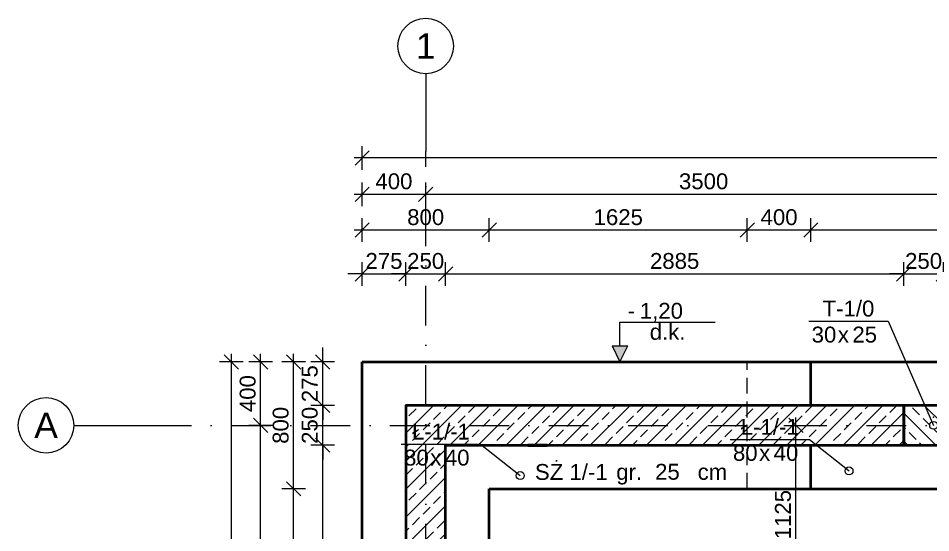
# Model space of a CAD drawing. Header units: millimetres. Extents: x -21220 to 1756793, y -806857 to 86733.
# Drawn here: x 54334 to 60079, y 16663 to 19905 of the extents above; entities that cross this region are included whole.
import ezdxf
from ezdxf.enums import TextEntityAlignment as Align

# ---------------------------------------------------------------- set-up
doc = ezdxf.new("R2010")
doc.units = ezdxf.units.MM
doc.header["$LTSCALE"] = 10
doc.linetypes.add('DASHDOT', pattern=[1, 0.5, -0.25, 0, -0.25])
doc.linetypes.add('DASHED', pattern=[0.75, 0.5, -0.25])
doc.layers.get('Defpoints').update_dxf_attribs({"color": 2, "lineweight": 50})
for name, color, linetype, lineweight in [('G-Bloki', 221, 'Continuous', 5), ('G-Cienka', 4, 'Continuous', 9), ('G-Elementy konstrukcyjne', 1, 'Continuous', 40), ('G-Kreskowanie', 9, 'Continuous', 5), ('G-Opisy', 2, 'Continuous', 18), ('G-Osie', 6, 'DASHDOT', 9), ('G-Przerywana', 8, 'DASHED', 15), ('G-Wymiary', 4, 'Continuous', 9)]:
    doc.layers.add(name, color=color, linetype=linetype, lineweight=lineweight)
doc.styles.add('Arial-GG', font='arial.ttf')
doc.dimstyles.new('e-cad_1_50_[mm]', dxfattribs={"dimscale": 50, "dimtxt": 2, "dimasz": 1.8, "dimexe": 1.5, "dimexo": 0, "dimgap": 0.6, "dimtad": 1, "dimdec": 1, "dimrnd": 1, "dimtxsty": 'Arial-GG', "dimblk": 'OBLIQUE', "dimcen": 0, "dimdle": 1, "dimclrd": 4, "dimclre": 4, "dimclrt": 7, "dimadec": 1, "dimazin": 0, "dimtfac": 1, "dimtdec": 1, "dimtix": 1, "dimtmove": 0, "dimatfit": 2, "dimfxl": 1.5, "dimfxlon": 1, "dimlwd": -1, "dimlwe": -1, "dimarcsym": 0})
doc.dimstyles.new('W-1 do 50-GG mm', dxfattribs={"dimscale": 50, "dimtxt": 2, "dimasz": 1.8, "dimexe": 1.5, "dimexo": 0, "dimgap": 0.6, "dimtad": 1, "dimdec": 1, "dimrnd": 1, "dimtxsty": 'Arial-GG', "dimblk": 'OBLIQUE', "dimcen": 0, "dimdle": 1, "dimclrd": 4, "dimclre": 4, "dimclrt": 7, "dimadec": 1, "dimazin": 0, "dimtfac": 1, "dimtdec": 1, "dimtix": 1, "dimtmove": 0, "dimatfit": 2, "dimfxl": 1.5, "dimfxlon": 1, "dimlwd": -1, "dimlwe": -1, "dimarcsym": 0})

# ---------------------------------------------------------------- blocks, each defined once
blk = doc.blocks.new('*U563')
at = {"ltscale": 2}
blk.add_point((0, 0), dxfattribs=at)
at = {"layer": 'Defpoints'}
blk.add_lwpolyline([(0, 380.1), (0, 259.7)], dxfattribs=at)
at = {"layer": 'G-Opisy', "insert": (-183.5, -525.6), "char_height": 100, "width": 2920.171, "attachment_point": 5, "rotation": 270, "style": 'Arial-GG'}
blk.add_mtext('gr.         cm', dxfattribs=at)
at = {"layer": 'G-Opisy', "ltscale": 2, "style": 'Arial-GG'}
blk.add_attdef('NAZWA', text='', height=100, rotation=270, dxfattribs=at).set_placement((-218.8, -122.3), align=Align.RIGHT)
blk.add_attdef('GR', text='', height=100, rotation=270, dxfattribs=at).set_placement((-217.5, -498.6), align=Align.CENTER)
blk = doc.blocks.new('*U568')
at = {"layer": 'G-Cienka', "ltscale": 0.8}
blk.add_lwpolyline([(-490.2, 0), (0, 0)], dxfattribs=at)
blk.add_circle((-665.2, 0), 175, dxfattribs=at)
at = {"layer": 'G-Opisy', "ltscale": 0.8, "style": 'Arial-GG'}
blk.add_attdef('OS', text='', height=160, dxfattribs=at).set_placement((-665.2, 0), align=Align.MIDDLE_CENTER)
blk = doc.blocks.new('*U566')
at = {"layer": 'G-Cienka', "ltscale": 0.8}
blk.add_lwpolyline([(-490.2, 0), (0, 0)], dxfattribs=at)
blk.add_circle((-665.2, 0), 175, dxfattribs=at)
at = {"layer": 'G-Opisy', "ltscale": 0.8, "style": 'Arial-GG'}
blk.add_attdef('OS', text='', height=160, rotation=90, dxfattribs=at).set_placement((-665.2, 0), align=Align.MIDDLE_CENTER)
blk = doc.blocks.new('*U575')
at = {"layer": 'G-Opisy'}
blk.add_hatch(color=256, dxfattribs=at).paths.add_polyline_path([(-50, 100), (0, 0), (50, 100), (0, 100)])
for p, q in [((0, 250), (600, 250)), ((-50, 100), (50, 100)), ((-100, 0), (100, 0))]:
    blk.add_line(p, q, dxfattribs=at)
at = {"layer": 'G-Opisy', "ltscale": 0.04}
for points in [[(0, 100), (0, 200), (0, 250)], [(-50, 100), (0, 0), (50, 100)]]:
    blk.add_lwpolyline(points, dxfattribs=at)
at = {"layer": 'G-Opisy', "ltscale": 2, "style": 'Arial-GG'}
for tag, p in [('ZNAK', (48.1, 321.8)), ('RZEDNA', (124.7, 321.8))]:
    blk.add_attdef(tag, text='', height=100, dxfattribs=at).set_placement(p, align=Align.MIDDLE_LEFT)
blk.add_attdef('POLOZENIE', text='', height=100, dxfattribs=at).set_placement((300, 188.9), align=Align.MIDDLE_CENTER)
blk = doc.blocks.new('_Oblique')
at = {"color": 0, "linetype": 'ByBlock', "lineweight": -2}
blk.add_line((-0.5, -0.5), (0.5, 0.5), dxfattribs=at)
blk = doc.blocks.new('*D830')
at = {"layer": 'Defpoints', "color": 0, "ltscale": 0.8}
for p in [(56250.5, 17464.7), (56774, 17464.7), (57024, 17214.7)]:
    blk.add_point(p, dxfattribs=at)
at = {"layer": 'G-Wymiary', "color": 4, "ltscale": 2}
for p, q in [((56250.5, 17464.7), (56250.5, 17554.7)), ((56325.5, 17464.7), (56175.5, 17464.7)), ((56250.5, 17214.7), (56250.5, 17464.7)), ((56325.5, 17214.7), (56175.5, 17214.7)), ((56250.5, 17214.7), (56250.5, 17124.7))]:
    blk.add_line(p, q, dxfattribs=at)
at = {"layer": 'G-Wymiary', "color": 4, "ltscale": 0.8, "xscale": 90, "yscale": 90, "zscale": 90}
for p, rotation in [((56250.5, 17464.7), 270), ((56250.5, 17214.7), 90)]:
    blk.add_blockref('_Oblique', p, dxfattribs=dict(at, rotation=rotation))
at = {"layer": 'G-Wymiary', "color": 7, "ltscale": 0.8, "insert": (56169.4, 17339.7), "char_height": 100, "attachment_point": 5, "rotation": 90, "style": 'Arial-GG'}
blk.add_mtext('250', dxfattribs=at)
blk = doc.blocks.new('*D831')
at = {"layer": 'Defpoints', "color": 0, "ltscale": 0.8}
for p in [(56250.5, 17739.7), (56499, 17739.7), (56774, 17464.7)]:
    blk.add_point(p, dxfattribs=at)
at = {"layer": 'G-Wymiary', "color": 4, "ltscale": 2}
for p, q in [((56250.5, 17739.7), (56250.5, 17829.7)), ((56325.5, 17739.7), (56175.5, 17739.7)), ((56250.5, 17464.7), (56250.5, 17739.7)), ((56325.5, 17464.7), (56175.5, 17464.7)), ((56250.5, 17464.7), (56250.5, 17374.7))]:
    blk.add_line(p, q, dxfattribs=at)
at = {"layer": 'G-Wymiary', "color": 4, "ltscale": 0.8, "xscale": 90, "yscale": 90, "zscale": 90}
for p, rotation in [((56250.5, 17739.7), 270), ((56250.5, 17464.7), 90)]:
    blk.add_blockref('_Oblique', p, dxfattribs=dict(at, rotation=rotation))
at = {"layer": 'G-Wymiary', "color": 7, "ltscale": 0.8, "insert": (56169.4, 17602.2), "char_height": 100, "attachment_point": 5, "rotation": 90, "style": 'Arial-GG'}
blk.add_mtext('275', dxfattribs=at)
blk = doc.blocks.new('*D834')
at = {"layer": 'Defpoints', "color": 0, "ltscale": 0.8}
for p in [(56067.4, 16939.7), (57299, 16939.7), (56499, 15314.7)]:
    blk.add_point(p, dxfattribs=at)
at = {"layer": 'G-Wymiary', "color": 4, "ltscale": 2}
for p, q in [((56067.4, 15264.7), (56067.4, 16989.7)), ((56142.4, 16939.7), (55992.4, 16939.7)), ((56142.4, 15314.7), (55992.4, 15314.7))]:
    blk.add_line(p, q, dxfattribs=at)
at = {"layer": 'G-Wymiary', "color": 4, "ltscale": 0.8, "xscale": 90, "yscale": 90, "zscale": 90}
for p, rotation in [((56067.4, 16939.7), 90), ((56067.4, 15314.7), 270)]:
    blk.add_blockref('_Oblique', p, dxfattribs=dict(at, rotation=rotation))
at = {"layer": 'G-Wymiary', "color": 7, "ltscale": 0.8, "insert": (55986.4, 16127.2), "char_height": 100, "attachment_point": 5, "rotation": 90, "style": 'Arial-GG'}
blk.add_mtext('1625', dxfattribs=at)
blk = doc.blocks.new('*D835')
at = {"layer": 'Defpoints', "color": 0, "ltscale": 0.8}
for p in [(56067.4, 17739.7), (56499, 17739.7), (57299, 16939.7)]:
    blk.add_point(p, dxfattribs=at)
at = {"layer": 'G-Wymiary', "color": 4, "ltscale": 2}
for p, q in [((56067.4, 16889.7), (56067.4, 17789.7)), ((56142.4, 17739.7), (55992.4, 17739.7)), ((56142.4, 16939.7), (55992.4, 16939.7))]:
    blk.add_line(p, q, dxfattribs=at)
at = {"layer": 'G-Wymiary', "color": 4, "ltscale": 0.8, "xscale": 90, "yscale": 90, "zscale": 90}
for p, rotation in [((56067.4, 17739.7), 90), ((56067.4, 16939.7), 270)]:
    blk.add_blockref('_Oblique', p, dxfattribs=dict(at, rotation=rotation))
at = {"layer": 'G-Wymiary', "color": 7, "ltscale": 0.8, "insert": (55986.4, 17339.7), "char_height": 100, "attachment_point": 5, "rotation": 90, "style": 'Arial-GG'}
blk.add_mtext('800', dxfattribs=at)
blk = doc.blocks.new('*D838')
at = {"layer": 'Defpoints', "color": 0, "ltscale": 0.8}
for p in [(55859.6, 17339.7), (56930.3, 17339.7), (56901.8, 14439.7)]:
    blk.add_point(p, dxfattribs=at)
at = {"layer": 'G-Wymiary', "color": 4, "ltscale": 2}
for p, q in [((55859.6, 14389.7), (55859.6, 17389.7)), ((55934.6, 17339.7), (55784.6, 17339.7)), ((55934.6, 14439.7), (55784.6, 14439.7))]:
    blk.add_line(p, q, dxfattribs=at)
at = {"layer": 'G-Wymiary', "color": 4, "ltscale": 0.8, "xscale": 90, "yscale": 90, "zscale": 90}
for p, rotation in [((55859.6, 17339.7), 90), ((55859.6, 14439.7), 270)]:
    blk.add_blockref('_Oblique', p, dxfattribs=dict(at, rotation=rotation))
at = {"layer": 'G-Wymiary', "color": 7, "ltscale": 0.8, "insert": (55778.6, 15889.7), "char_height": 100, "attachment_point": 5, "rotation": 90, "style": 'Arial-GG'}
blk.add_mtext('2900', dxfattribs=at)
blk = doc.blocks.new('*D839')
at = {"layer": 'Defpoints', "color": 0, "ltscale": 0.8}
for p in [(55859.6, 17739.7), (56499, 17739.7), (56930.3, 17339.7)]:
    blk.add_point(p, dxfattribs=at)
at = {"layer": 'G-Wymiary', "color": 4, "ltscale": 2}
for p, q in [((55859.6, 17289.7), (55859.6, 17789.7)), ((55934.6, 17739.7), (55784.6, 17739.7)), ((55934.6, 17339.7), (55784.6, 17339.7))]:
    blk.add_line(p, q, dxfattribs=at)
at = {"layer": 'G-Wymiary', "color": 4, "ltscale": 0.8, "xscale": 90, "yscale": 90, "zscale": 90}
for p, rotation in [((55859.6, 17739.7), 90), ((55859.6, 17339.7), 270)]:
    blk.add_blockref('_Oblique', p, dxfattribs=dict(at, rotation=rotation))
at = {"layer": 'G-Wymiary', "color": 7, "ltscale": 0.8, "insert": (55778.6, 17539.7), "char_height": 100, "attachment_point": 5, "rotation": 90, "style": 'Arial-GG'}
blk.add_mtext('400', dxfattribs=at)
blk = doc.blocks.new('*D840')
at = {"layer": 'Defpoints', "color": 0, "ltscale": 0.8}
for p in [(56499, 17739.7), (55674.9, 9827.4), (56499, 9827.4)]:
    blk.add_point(p, dxfattribs=at)
at = {"layer": 'G-Wymiary', "color": 4, "ltscale": 2}
for p, q in [((55674.9, 17789.7), (55674.9, 9777.4)), ((55749.9, 17739.7), (55599.9, 17739.7)), ((55749.9, 9827.4), (55599.9, 9827.4))]:
    blk.add_line(p, q, dxfattribs=at)
at = {"layer": 'G-Wymiary', "color": 4, "ltscale": 0.8, "xscale": 90, "yscale": 90, "zscale": 90}
for p, rotation in [((55674.9, 17739.7), 90), ((55674.9, 9827.4), 270)]:
    blk.add_blockref('_Oblique', p, dxfattribs=dict(at, rotation=rotation))
at = {"layer": 'G-Wymiary', "color": 7, "ltscale": 0.8, "insert": (55593.8, 13783.6), "char_height": 100, "attachment_point": 5, "rotation": 90, "style": 'Arial-GG'}
blk.add_mtext('7912', dxfattribs=at)
blk = doc.blocks.new('*D841')
at = {"layer": 'Defpoints', "color": 0, "ltscale": 0.8}
for p in [(56899, 19064.7), (66624, 12771), (56612.2, 10104.5), (55174, 9908.5), (56899, 8467.3)]:
    blk.add_point(p, dxfattribs=at)
at = {"layer": 'G-Wymiary', "color": 4, "ltscale": 2}
blk.add_arc((56899, 10339.7), 370.9, 194.03624, 270, dxfattribs=at)
at = {"layer": 'G-Wymiary', "color": 4, "ltscale": 0.8, "xscale": 90, "yscale": 90, "zscale": 90, "rotation": 104.0362434679265}
blk.add_blockref('_Oblique', (56539.2, 10249.8), dxfattribs=at)
at = {"layer": 'G-Wymiary', "color": 4, "ltscale": 0.8, "xscale": 90, "yscale": 90, "zscale": 90}
blk.add_blockref('_Oblique', (56899, 9968.9), dxfattribs=at)
at = {"layer": 'G-Wymiary', "color": 7, "ltscale": 0.8, "insert": (56726.2, 10118.4), "char_height": 100, "attachment_point": 5, "rotation": 322.01812, "style": 'Arial-GG'}
blk.add_mtext('76,0%%d', dxfattribs=at)
blk = doc.blocks.new('*D842')
at = {"layer": 'Defpoints', "color": 0, "ltscale": 0.8}
for p in [(56774, 18293.9), (56499, 17739.7), (56774, 17464.7)]:
    blk.add_point(p, dxfattribs=at)
at = {"layer": 'G-Wymiary', "color": 4, "ltscale": 2}
for p, q in [((56499, 18218.9), (56499, 18368.9)), ((56774, 18218.9), (56774, 18368.9)), ((56499, 18293.9), (56409, 18293.9)), ((56499, 18293.9), (56774, 18293.9)), ((56774, 18293.9), (56864, 18293.9))]:
    blk.add_line(p, q, dxfattribs=at)
at = {"layer": 'G-Wymiary', "color": 4, "ltscale": 0.8, "xscale": 90, "yscale": 90, "zscale": 90}
blk.add_blockref('_Oblique', (56499, 18293.9), dxfattribs=at)
at = {"layer": 'G-Wymiary', "color": 4, "ltscale": 0.8, "xscale": 90, "yscale": 90, "zscale": 90, "rotation": 180}
blk.add_blockref('_Oblique', (56774, 18293.9), dxfattribs=at)
at = {"layer": 'G-Wymiary', "color": 7, "ltscale": 0.8, "insert": (56636.5, 18374.9), "char_height": 100, "attachment_point": 5, "style": 'Arial-GG'}
blk.add_mtext('275', dxfattribs=at)
blk = doc.blocks.new('*D843')
at = {"layer": 'Defpoints', "color": 0, "ltscale": 0.8}
for p in [(57024, 18293.9), (56774, 17464.7), (57024, 17214.7)]:
    blk.add_point(p, dxfattribs=at)
at = {"layer": 'G-Wymiary', "color": 4, "ltscale": 2}
for p, q in [((56774, 18218.9), (56774, 18368.9)), ((57024, 18218.9), (57024, 18368.9)), ((56774, 18293.9), (56684, 18293.9)), ((56774, 18293.9), (57024, 18293.9)), ((57024, 18293.9), (57114, 18293.9))]:
    blk.add_line(p, q, dxfattribs=at)
at = {"layer": 'G-Wymiary', "color": 4, "ltscale": 0.8, "xscale": 90, "yscale": 90, "zscale": 90}
blk.add_blockref('_Oblique', (56774, 18293.9), dxfattribs=at)
at = {"layer": 'G-Wymiary', "color": 4, "ltscale": 0.8, "xscale": 90, "yscale": 90, "zscale": 90, "rotation": 180}
blk.add_blockref('_Oblique', (57024, 18293.9), dxfattribs=at)
at = {"layer": 'G-Wymiary', "color": 7, "ltscale": 0.8, "insert": (56899, 18374.9), "char_height": 100, "attachment_point": 5, "style": 'Arial-GG'}
blk.add_mtext('250', dxfattribs=at)
blk = doc.blocks.new('*D844')
at = {"layer": 'Defpoints', "color": 0, "ltscale": 0.8}
for p in [(59909, 18293.9), (59909, 17464.7), (57024, 17214.7)]:
    blk.add_point(p, dxfattribs=at)
at = {"layer": 'G-Wymiary', "color": 4, "ltscale": 2}
for p, q in [((57024, 18218.9), (57024, 18368.9)), ((59909, 18218.9), (59909, 18368.9)), ((56974, 18293.9), (59959, 18293.9))]:
    blk.add_line(p, q, dxfattribs=at)
at = {"layer": 'G-Wymiary', "color": 4, "ltscale": 0.8, "xscale": 90, "yscale": 90, "zscale": 90, "rotation": 180}
blk.add_blockref('_Oblique', (57024, 18293.9), dxfattribs=at)
at = {"layer": 'G-Wymiary', "color": 4, "ltscale": 0.8, "xscale": 90, "yscale": 90, "zscale": 90}
blk.add_blockref('_Oblique', (59909, 18293.9), dxfattribs=at)
at = {"layer": 'G-Wymiary', "color": 7, "ltscale": 0.8, "insert": (58466.5, 18374.9), "char_height": 100, "attachment_point": 5, "style": 'Arial-GG'}
blk.add_mtext('2885', dxfattribs=at)
blk = doc.blocks.new('*D850')
at = {"layer": 'Defpoints', "color": 0, "ltscale": 0.8}
for p in [(59324, 18570), (59324, 17739.7), (64499, 16939.7)]:
    blk.add_point(p, dxfattribs=at)
at = {"layer": 'G-Wymiary', "color": 4, "ltscale": 2}
for p, q in [((59324, 18495), (59324, 18645)), ((64499, 18495), (64499, 18645)), ((64549, 18570), (59274, 18570))]:
    blk.add_line(p, q, dxfattribs=at)
at = {"layer": 'G-Wymiary', "color": 4, "ltscale": 0.8, "xscale": 90, "yscale": 90, "zscale": 90, "rotation": 180}
blk.add_blockref('_Oblique', (59324, 18570), dxfattribs=at)
at = {"layer": 'G-Wymiary', "color": 4, "ltscale": 0.8, "xscale": 90, "yscale": 90, "zscale": 90}
blk.add_blockref('_Oblique', (64499, 18570), dxfattribs=at)
at = {"layer": 'G-Wymiary', "color": 7, "ltscale": 0.8, "insert": (61911.5, 18651), "char_height": 100, "attachment_point": 5, "style": 'Arial-GG'}
blk.add_mtext('5175', dxfattribs=at)
blk = doc.blocks.new('*D851')
at = {"layer": 'Defpoints', "color": 0, "ltscale": 0.8}
for p in [(58924, 18570), (58924, 17739.7), (59324, 17739.7)]:
    blk.add_point(p, dxfattribs=at)
at = {"layer": 'G-Wymiary', "color": 4, "ltscale": 2}
for p, q in [((58924, 18495), (58924, 18645)), ((59324, 18495), (59324, 18645)), ((59374, 18570), (58874, 18570))]:
    blk.add_line(p, q, dxfattribs=at)
at = {"layer": 'G-Wymiary', "color": 4, "ltscale": 0.8, "xscale": 90, "yscale": 90, "zscale": 90, "rotation": 180}
blk.add_blockref('_Oblique', (58924, 18570), dxfattribs=at)
at = {"layer": 'G-Wymiary', "color": 4, "ltscale": 0.8, "xscale": 90, "yscale": 90, "zscale": 90}
blk.add_blockref('_Oblique', (59324, 18570), dxfattribs=at)
at = {"layer": 'G-Wymiary', "color": 7, "ltscale": 0.8, "insert": (59124, 18651), "char_height": 100, "attachment_point": 5, "style": 'Arial-GG'}
blk.add_mtext('400', dxfattribs=at)
blk = doc.blocks.new('*D852')
at = {"layer": 'Defpoints', "color": 0, "ltscale": 0.8}
for p in [(57299, 18570), (58924, 17739.7), (57299, 16939.7)]:
    blk.add_point(p, dxfattribs=at)
at = {"layer": 'G-Wymiary', "color": 4, "ltscale": 2}
for p, q in [((57299, 18495), (57299, 18645)), ((58924, 18495), (58924, 18645)), ((58974, 18570), (57249, 18570))]:
    blk.add_line(p, q, dxfattribs=at)
at = {"layer": 'G-Wymiary', "color": 4, "ltscale": 0.8, "xscale": 90, "yscale": 90, "zscale": 90, "rotation": 180}
blk.add_blockref('_Oblique', (57299, 18570), dxfattribs=at)
at = {"layer": 'G-Wymiary', "color": 4, "ltscale": 0.8, "xscale": 90, "yscale": 90, "zscale": 90}
blk.add_blockref('_Oblique', (58924, 18570), dxfattribs=at)
at = {"layer": 'G-Wymiary', "color": 7, "ltscale": 0.8, "insert": (58111.5, 18651), "char_height": 100, "attachment_point": 5, "style": 'Arial-GG'}
blk.add_mtext('1625', dxfattribs=at)
blk = doc.blocks.new('*D853')
at = {"layer": 'Defpoints', "color": 0, "ltscale": 0.8}
for p in [(56499, 18570), (56499, 17739.7), (57299, 16939.7)]:
    blk.add_point(p, dxfattribs=at)
at = {"layer": 'G-Wymiary', "color": 4, "ltscale": 2}
for p, q in [((56499, 18495), (56499, 18645)), ((57299, 18495), (57299, 18645)), ((57349, 18570), (56449, 18570))]:
    blk.add_line(p, q, dxfattribs=at)
at = {"layer": 'G-Wymiary', "color": 4, "ltscale": 0.8, "xscale": 90, "yscale": 90, "zscale": 90, "rotation": 180}
blk.add_blockref('_Oblique', (56499, 18570), dxfattribs=at)
at = {"layer": 'G-Wymiary', "color": 4, "ltscale": 0.8, "xscale": 90, "yscale": 90, "zscale": 90}
blk.add_blockref('_Oblique', (57299, 18570), dxfattribs=at)
at = {"layer": 'G-Wymiary', "color": 7, "ltscale": 0.8, "insert": (56899, 18651), "char_height": 100, "attachment_point": 5, "style": 'Arial-GG'}
blk.add_mtext('800', dxfattribs=at)
blk = doc.blocks.new('*D854')
at = {"layer": 'Defpoints', "color": 0, "ltscale": 0.8}
for p in [(56899, 18795.7), (56499, 17739.7), (56899, 17739.7)]:
    blk.add_point(p, dxfattribs=at)
at = {"layer": 'G-Wymiary', "color": 4, "ltscale": 2}
for p, q in [((56499, 18720.7), (56499, 18870.7)), ((56899, 18720.7), (56899, 18870.7)), ((56449, 18795.7), (56949, 18795.7))]:
    blk.add_line(p, q, dxfattribs=at)
at = {"layer": 'G-Wymiary', "color": 4, "ltscale": 0.8, "xscale": 90, "yscale": 90, "zscale": 90, "rotation": 180}
blk.add_blockref('_Oblique', (56499, 18795.7), dxfattribs=at)
at = {"layer": 'G-Wymiary', "color": 4, "ltscale": 0.8, "xscale": 90, "yscale": 90, "zscale": 90}
blk.add_blockref('_Oblique', (56899, 18795.7), dxfattribs=at)
at = {"layer": 'G-Wymiary', "color": 7, "ltscale": 0.8, "insert": (56699, 18876.8), "char_height": 100, "attachment_point": 5, "style": 'Arial-GG'}
blk.add_mtext('400', dxfattribs=at)
blk = doc.blocks.new('*D855')
at = {"layer": 'Defpoints', "color": 0, "ltscale": 0.8}
for p in [(60399, 18795.7), (56899, 17739.7), (60399, 17464.7)]:
    blk.add_point(p, dxfattribs=at)
at = {"layer": 'G-Wymiary', "color": 4, "ltscale": 2}
for p, q in [((56899, 18720.7), (56899, 18870.7)), ((60399, 18720.7), (60399, 18870.7)), ((56849, 18795.7), (60449, 18795.7))]:
    blk.add_line(p, q, dxfattribs=at)
at = {"layer": 'G-Wymiary', "color": 4, "ltscale": 0.8, "xscale": 90, "yscale": 90, "zscale": 90, "rotation": 180}
blk.add_blockref('_Oblique', (56899, 18795.7), dxfattribs=at)
at = {"layer": 'G-Wymiary', "color": 4, "ltscale": 0.8, "xscale": 90, "yscale": 90, "zscale": 90}
blk.add_blockref('_Oblique', (60399, 18795.7), dxfattribs=at)
at = {"layer": 'G-Wymiary', "color": 7, "ltscale": 0.8, "insert": (58649, 18876.8), "char_height": 100, "attachment_point": 5, "style": 'Arial-GG'}
blk.add_mtext('3500', dxfattribs=at)
blk = doc.blocks.new('*D859')
at = {"layer": 'Defpoints', "color": 0, "ltscale": 0.8}
for p in [(56499, 19024.4), (56499, 17739.7), (65199, 17739.7)]:
    blk.add_point(p, dxfattribs=at)
at = {"layer": 'G-Wymiary', "color": 4, "ltscale": 2}
for p, q in [((56499, 18949.4), (56499, 19099.4)), ((65199, 18949.4), (65199, 19099.4)), ((65249, 19024.4), (56449, 19024.4))]:
    blk.add_line(p, q, dxfattribs=at)
at = {"layer": 'G-Wymiary', "color": 4, "ltscale": 0.8, "xscale": 90, "yscale": 90, "zscale": 90, "rotation": 180}
blk.add_blockref('_Oblique', (56499, 19024.4), dxfattribs=at)
at = {"layer": 'G-Wymiary', "color": 4, "ltscale": 0.8, "xscale": 90, "yscale": 90, "zscale": 90}
blk.add_blockref('_Oblique', (65199, 19024.4), dxfattribs=at)
at = {"layer": 'G-Wymiary', "color": 7, "ltscale": 0.8, "insert": (60849, 19105.5), "char_height": 100, "attachment_point": 5, "style": 'Arial-GG'}
blk.add_mtext('8700', dxfattribs=at)
blk = doc.blocks.new('*D875')
at = {"layer": 'Defpoints', "color": 0, "ltscale": 0.8}
for p in [(62899, 19064.7), (66624, 12771), (63315, 11238.5), (55174, 9908.5), (62899, 8467.3)]:
    blk.add_point(p, dxfattribs=at)
at = {"layer": 'G-Wymiary', "color": 4, "ltscale": 2}
blk.add_arc((62899, 11839.7), 731.1, 270, 14.03624, dxfattribs=at)
at = {"layer": 'G-Wymiary', "color": 4, "ltscale": 0.8, "xscale": 90, "yscale": 90, "zscale": 90}
for p, rotation in [((63608.3, 12017.1), 104.0362434679265), ((62899, 11108.6), 180)]:
    blk.add_blockref('_Oblique', p, dxfattribs=dict(at, rotation=rotation))
at = {"layer": 'G-Wymiary', "color": 7, "ltscale": 0.8, "insert": (63404.3, 11445.2), "char_height": 100, "attachment_point": 5, "rotation": 52.01812, "style": 'Arial-GG'}
blk.add_mtext('104,0%%d', dxfattribs=at)
blk = doc.blocks.new('*D884')
at = {"layer": 'Defpoints', "color": 0, "ltscale": 0.8}
for p in [(59007.7, 17339.7), (59230, 17339.7), (59024, 16214.7)]:
    blk.add_point(p, dxfattribs=at)
at = {"layer": 'G-Wymiary', "color": 4, "ltscale": 2}
for p, q in [((59230, 16164.7), (59230, 17389.7)), ((59155, 17339.7), (59305, 17339.7)), ((59155, 16214.7), (59305, 16214.7))]:
    blk.add_line(p, q, dxfattribs=at)
at = {"layer": 'G-Wymiary', "color": 4, "ltscale": 0.8, "xscale": 90, "yscale": 90, "zscale": 90}
for p, rotation in [((59230, 17339.7), 90), ((59230, 16214.7), 270)]:
    blk.add_blockref('_Oblique', p, dxfattribs=dict(at, rotation=rotation))
at = {"layer": 'G-Wymiary', "color": 7, "ltscale": 0.8, "insert": (59148.9, 16777.2), "char_height": 100, "attachment_point": 5, "rotation": 90, "style": 'Arial-GG'}
blk.add_mtext('1125', dxfattribs=at)
blk = doc.blocks.new('*D798')
at = {"layer": 'Defpoints', "color": 0, "ltscale": 0.8}
blk.add_point((-93.2, 106.8), dxfattribs=at)
blk.add_point((-93.2, 106.8), dxfattribs=at)
blk.add_point((-93.2, 106.8), dxfattribs=at)
at = {"layer": 'G-Opisy', "color": 4, "ltscale": 2}
for p, q in [((-842.2, 304.2), (-342.2, 304.2)), ((-342.2, 304.2), (-93.2, 106.8)), ((-93.2, 106.8), (-93.2, 106.8))]:
    blk.add_line(p, q, dxfattribs=at)
blk = doc.blocks.new('*D799')
at = {"layer": 'Defpoints', "color": 0, "ltscale": 0.8}
blk.add_point((188.2, 125), dxfattribs=at)
blk.add_point((188.2, 125), dxfattribs=at)
blk.add_point((188.2, 125), dxfattribs=at)
at = {"layer": 'G-Opisy', "color": 4, "ltscale": 2}
for p, q in [((-598, 780.9), (-98, 780.9)), ((-98, 780.9), (188.2, 125)), ((188.2, 125), (188.2, 125))]:
    blk.add_line(p, q, dxfattribs=at)
blk = doc.blocks.new('*D901')
at = {"layer": 'Defpoints', "color": 0, "ltscale": 0.8}
for p in [(56250.5, 17214.7), (57024, 17214.7), (56774, 14464.7)]:
    blk.add_point(p, dxfattribs=at)
at = {"layer": 'G-Wymiary', "color": 4, "ltscale": 2}
for p, q in [((56250.5, 14414.7), (56250.5, 17264.7)), ((56325.5, 17214.7), (56175.5, 17214.7)), ((56325.5, 14464.7), (56175.5, 14464.7))]:
    blk.add_line(p, q, dxfattribs=at)
at = {"layer": 'G-Wymiary', "color": 4, "ltscale": 0.8, "xscale": 90, "yscale": 90, "zscale": 90}
for p, rotation in [((56250.5, 17214.7), 90), ((56250.5, 14464.7), 270)]:
    blk.add_blockref('_Oblique', p, dxfattribs=dict(at, rotation=rotation))
at = {"layer": 'G-Wymiary', "color": 7, "ltscale": 0.8, "insert": (56169.4, 15839.7), "char_height": 100, "attachment_point": 5, "rotation": 90, "style": 'Arial-GG'}
blk.add_mtext('2750', dxfattribs=at)
blk = doc.blocks.new('*D902')
at = {"layer": 'Defpoints', "color": 0, "ltscale": 0.8}
for p in [(60159, 18293.9), (59909, 17464.7), (60159, 17464.7)]:
    blk.add_point(p, dxfattribs=at)
at = {"layer": 'G-Wymiary', "color": 4, "ltscale": 2}
for p, q in [((59909, 18218.9), (59909, 18368.9)), ((60159, 18218.9), (60159, 18368.9)), ((59909, 18293.9), (59819, 18293.9)), ((59909, 18293.9), (60159, 18293.9)), ((60159, 18293.9), (60249, 18293.9))]:
    blk.add_line(p, q, dxfattribs=at)
at = {"layer": 'G-Wymiary', "color": 4, "ltscale": 0.8, "xscale": 90, "yscale": 90, "zscale": 90}
blk.add_blockref('_Oblique', (59909, 18293.9), dxfattribs=at)
at = {"layer": 'G-Wymiary', "color": 4, "ltscale": 0.8, "xscale": 90, "yscale": 90, "zscale": 90, "rotation": 180}
blk.add_blockref('_Oblique', (60159, 18293.9), dxfattribs=at)
at = {"layer": 'G-Wymiary', "color": 7, "ltscale": 0.8, "insert": (60034, 18374.9), "char_height": 100, "attachment_point": 5, "style": 'Arial-GG'}
blk.add_mtext('250', dxfattribs=at)
blk = doc.blocks.new('*U687')
at = {"layer": 'G-Cienka', "ltscale": 0.8}
blk.add_circle((-93.19, 106.78), 25, dxfattribs=at)
at = {"layer": 'G-Opisy', "ltscale": 0.8, "insert": (-624.24, 169.78), "char_height": 100, "width": 73.3551, "attachment_point": 8, "style": 'Arial-GG'}
blk.add_mtext('x', dxfattribs=at)
at = {"layer": 'G-Opisy', "ltscale": 0.8, "style": 'Arial-GG'}
blk.add_attdef('NAZWA', text='', height=100, dxfattribs=at).set_placement((-592.23, 304.18), align=Align.BOTTOM_CENTER)
blk.add_attdef('SZE', text='', height=100, dxfattribs=at).set_placement((-668.73, 140.18), align=Align.BOTTOM_RIGHT)
blk.add_attdef('WYS', text='', height=100, dxfattribs=at).set_placement((-567.64, 140.18), align=Align.BOTTOM_LEFT)
at = {"layer": 'G-Opisy', "ltscale": 2}
dim = blk.add_linear_dim(base=(-93.19, 106.78), p1=(-93.19, 106.78), p2=(-93.19, 106.78), text=' ', dimstyle='e-cad_1_50_[mm]', override={"dimscale": 50, "dimasz": 0, "dimgap": 5, "dimsah": 1, "dimdle": 6, "dimse1": 1, "dimse2": 1, "dimsd1": 1, "dimtmove": 1}, dxfattribs=at)
dim.commit()
dim.dimension.update_dxf_attribs({"geometry": '*D798', "text_midpoint": (-592.23, 304.18), "dimtype": 160})
blk = doc.blocks.new('*U697')
at = {"layer": 'G-Kreskowanie', "ltscale": 2}
h = blk.add_hatch(dxfattribs=at)
h.set_pattern_fill('ANSI33', color=256, scale=500, angle=90)
h.set_pattern_definition([(135, (125, 125), (-88.39, -88.39), []), (135, (125, 213.39), (-88.39, -88.39), [62.5, -31.25])])
h.paths.add_polyline_path([(0, 0), (0, 250), (250, 250), (250, 0)])
at = {"ltscale": 2}
blk.add_point((188.18, 176.21), dxfattribs=at)
at = {"layer": 'G-Cienka', "ltscale": 0.8}
blk.add_circle((188.18, 125), 25, dxfattribs=at)
at = {"layer": 'G-Elementy konstrukcyjne', "ltscale": 2}
blk.add_lwpolyline([(0, 0), (250, 0), (250, 250), (0, 250)], close=True, dxfattribs=at)
at = {"layer": 'G-Opisy', "ltscale": 0.8, "insert": (-380.01, 646.49), "char_height": 100, "width": 73.3551, "attachment_point": 8, "style": 'Arial-GG'}
blk.add_mtext('x', dxfattribs=at)
at = {"layer": 'G-Opisy', "ltscale": 0.8, "style": 'Arial-GG'}
blk.add_attdef('NAZWA', text='', height=100, dxfattribs=at).set_placement((-348, 780.89), align=Align.BOTTOM_CENTER)
blk.add_attdef('SZE', text='', height=100, dxfattribs=at).set_placement((-424.5, 616.89), align=Align.BOTTOM_RIGHT)
blk.add_attdef('WYS', text='', height=100, dxfattribs=at).set_placement((-323.41, 616.89), align=Align.BOTTOM_LEFT)
at = {"layer": 'G-Opisy', "ltscale": 2}
dim = blk.add_linear_dim(base=(188.18, 125), p1=(188.18, 125), p2=(188.18, 125), text=' ', dimstyle='e-cad_1_50_[mm]', override={"dimscale": 50, "dimasz": 0, "dimgap": 5, "dimsah": 1, "dimdle": 6, "dimse1": 1, "dimse2": 1, "dimsd1": 1, "dimtmove": 1}, dxfattribs=at)
dim.commit()
dim.dimension.update_dxf_attribs({"geometry": '*D799', "text_midpoint": (-348, 780.89), "dimtype": 160})

msp = doc.modelspace()

# ---------------------------------------------------------------- hatches: boundary and pattern name
at = {"layer": 'G-Kreskowanie', "ltscale": 2}
h = msp.add_hatch(dxfattribs=at)
h.set_pattern_fill('ANSI33', color=256, scale=500, style=0)
h.set_pattern_definition([(45, (-1455840.16, 779792.47), (-88.388348, 88.388348), []), (45, (-1455751.77, 779792.47), (-88.388348, 88.388348), [62.5, -31.25])])
h.paths.add_polyline_path([(56773.98, 17464.73), (56773.98, 14464.73), (57023.98, 14464.73), (57023.98, 17214.73), (59909.01, 17214.73), (59909.01, 17464.73)])

# ---------------------------------------------------------------- linework, layer by layer
at = {"layer": 'G-Elementy konstrukcyjne', "ltscale": 2}
msp.add_line((59323.98, 17464.73), (59323.98, 17739.73), dxfattribs=at)
for points in [[(56498.98, 17739.73), (65198.98, 17739.73), (65198.98, 13939.73), (63298.98, 13939.73), (63298.98, 11527.42), (56498.98, 9827.42)], [(57298.98, 16939.73), (64498.98, 16939.73), (64498.98, 14739.73), (62498.98, 14739.73), (62498.98, 12152.04), (57298.98, 10852.04)]]:
    msp.add_lwpolyline(points, close=True, dxfattribs=at)
for points in [[(57023.98, 14464.73), (57023.98, 17214.73), (59909.01, 17214.73), (59909.01, 17464.73), (56773.98, 17464.73), (56773.98, 14464.73), (57023.98, 14464.73)], [(59323.98, 16939.73), (59323.98, 17214.73)]]:
    msp.add_lwpolyline(points, dxfattribs=at)
at = {"layer": 'G-Osie', "ltscale": 50}
for p, q in [((56898.98, 8467.32), (56898.98, 19064.73)), ((55173.98, 17339.73), (66623.98, 17339.73))]:
    msp.add_line(p, q, dxfattribs=at)
at = {"layer": 'G-Przerywana', "ltscale": 20}
msp.add_lwpolyline([(58923.98, 16939.73), (58923.98, 17739.73)], dxfattribs=at)

# ---------------------------------------------------------------- block references
at = {"layer": 'G-Bloki', "ltscale": 2}
for name, p, rotation, values in [('*U566', (56898.98, 19064.73), 270, {'OS': '1'}), ('*U563', (57922.56, 17214.73), 89.99999999997395, {'NAZWA': 'SŻ 1/-1', 'GR': '25'})]:
    msp.add_blockref(name, p, dxfattribs=dict(at, rotation=rotation)).add_auto_attribs(values)
for name, p, values in [('*U575', (58122.42, 17739.73), {'POLOZENIE': 'd.k.', 'ZNAK': '-', 'RZEDNA': '1,20'}), ('*U697', (59909.01, 17214.73), {'SZE': '30', 'WYS': '25', 'NAZWA': 'T-1/0'}), ('*U568', (55173.98, 17339.73), {'OS': 'A'}), ('*U687', (57587.3, 16916.16), {'SZE': '80', 'WYS': '40', 'NAZWA': 'Ł-1/-1'}), ('*U687', (59657.55, 16946.05), {'SZE': '80', 'WYS': '40', 'NAZWA': 'Ł-1/-1'})]:
    msp.add_blockref(name, p, dxfattribs=at).add_auto_attribs(values)

# ---------------------------------------------------------------- dimensions: what is measured, and where the dimension line sits
at = {"layer": 'G-Wymiary', "ltscale": 2}
for base, p1, p2, picture, middle in [((56498.98, 19024.43), (65198.98, 17739.73), (56498.98, 17739.73), '*D859', (60848.98, 19105.49)), ((56898.98, 18795.69), (56498.98, 17739.73), (56898.98, 17739.73), '*D854', (56698.98, 18876.75)), ((56773.98, 18293.89), (56498.98, 17739.73), (56773.98, 17464.73), '*D842', (56636.48, 18374.95))]:
    dim = msp.add_linear_dim(base=base, p1=p1, p2=p2, dimstyle='W-1 do 50-GG mm', dxfattribs=at)
    dim.commit()
    dim.dimension.update_dxf_attribs({"geometry": picture, "text_midpoint": middle})
for base, line1, line2, picture, middle in [((56612.23, 10104.55), ((56898.98, 8467.32), (56898.98, 19064.73)), ((66623.98, 12770.98), (55173.98, 9908.48)), '*D841', (56726.19, 10118.43)), ((63314.98, 11238.46), ((66623.98, 12770.98), (55173.98, 9908.48)), ((62898.98, 19064.73), (62898.98, 8467.32)), '*D875', (63404.26, 11445.21))]:
    dim = msp.add_angular_dim_2l(base=base, line1=line1, line2=line2, dimstyle='W-1 do 50-GG mm', dxfattribs=at)
    dim.commit()
    dim.dimension.update_dxf_attribs({"geometry": picture, "text_midpoint": middle})
for base, p1, p2, picture, middle in [((60398.98, 18795.69), (56898.98, 17739.73), (60398.98, 17464.73), '*D855', (58648.98, 18876.79)), ((56498.98, 18569.97), (57298.98, 16939.73), (56498.98, 17739.73), '*D853', (56898.98, 18651.03)), ((57298.98, 18569.97), (58923.98, 17739.73), (57298.98, 16939.73), '*D852', (58111.48, 18651.03)), ((58923.98, 18569.97), (59323.98, 17739.73), (58923.98, 17739.73), '*D851', (59123.98, 18651.03)), ((59323.98, 18569.97), (64498.98, 16939.73), (59323.98, 17739.73), '*D850', (61911.48, 18651.03)), ((57023.98, 18293.89), (56773.98, 17464.73), (57023.98, 17214.73), '*D843', (56898.98, 18374.95)), ((59909.01, 18293.89), (57023.98, 17214.73), (59909.01, 17464.73), '*D844', (58466.49, 18374.95)), ((60159.01, 18293.89), (59909.01, 17464.73), (60159.01, 17464.73), '*D902', (60034.01, 18374.95))]:
    dim = msp.add_linear_dim(base=base, p1=p1, p2=p2, dimstyle='W-1 do 50-GG mm', override={"dimtmove": 1}, dxfattribs=at)
    dim.commit()
    dim.dimension.update_dxf_attribs({"geometry": picture, "text_midpoint": middle})
for base, p1, p2, override, picture, middle in [((56250.5, 17739.73), (56773.98, 17464.73), (56498.98, 17739.73), {"dimtmove": 1}, '*D831', (56169.45, 17602.23)), ((55859.61, 17739.73), (56930.31, 17339.73), (56498.98, 17739.73), {"dimtmove": 1}, '*D839', (55778.56, 17539.73)), ((56067.44, 17739.73), (57298.98, 16939.73), (56498.98, 17739.73), {"dimtmove": 1}, '*D835', (55986.39, 17339.73)), ((56250.5, 17464.73), (57023.98, 17214.73), (56773.98, 17464.73), {"dimtmove": 1}, '*D830', (56169.45, 17339.73)), ((55859.61, 17339.73), (56901.77, 14439.73), (56930.31, 17339.73), {"dimtmove": 1}, '*D838', (55778.56, 15889.73)), ((59230, 17339.73), (59023.98, 16214.73), (59007.67, 17339.73), {"dimtmove": 1}, '*D884', (59148.94, 16777.23)), ((56250.5, 17214.73), (56773.98, 14464.73), (57023.98, 17214.73), {"dimblk": 'Oblique', "dimtmove": 1}, '*D901', (56169.45, 15839.73)), ((56067.44, 16939.73), (56498.98, 15314.73), (57298.98, 16939.73), {"dimtmove": 1}, '*D834', (55986.39, 16127.23))]:
    dim = msp.add_linear_dim(base=base, p1=p1, p2=p2, angle=90, dimstyle='W-1 do 50-GG mm', override=override, dxfattribs=at)
    dim.commit()
    dim.dimension.update_dxf_attribs({"geometry": picture, "text_midpoint": middle})
dim = msp.add_linear_dim(base=(55674.85, 9827.42), p1=(56498.98, 17739.73), p2=(56498.98, 9827.42), angle=90, dimstyle='W-1 do 50-GG mm', dxfattribs=at)
dim.commit()
dim.dimension.update_dxf_attribs({"geometry": '*D840', "text_midpoint": (55593.8, 13783.57)})

doc.saveas('drawing.dxf')
